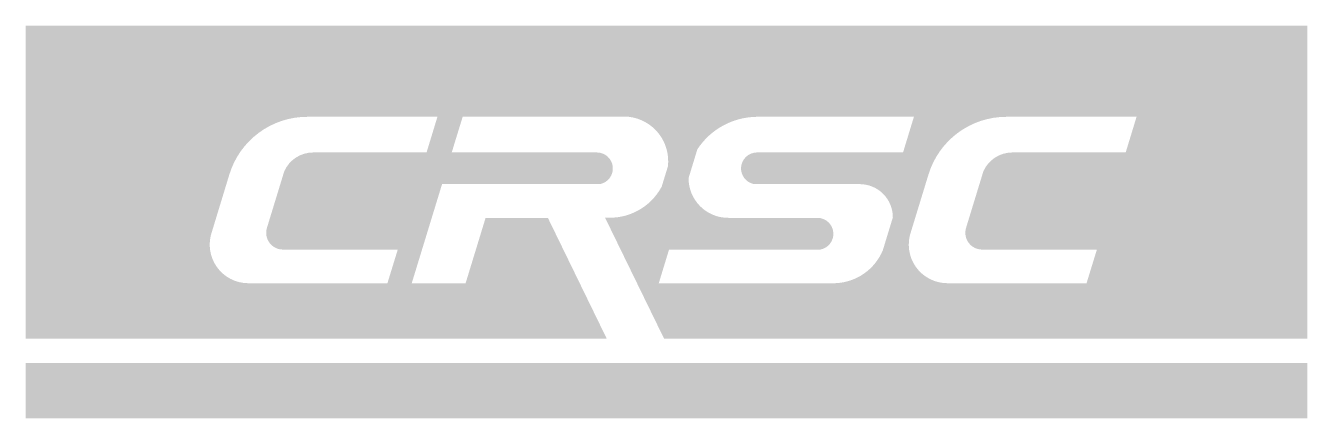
# Model space of a CAD drawing. Extents: x 0 to 16.6, y 0 to 5.1.
import ezdxf

# ---------------------------------------------------------------- set-up
doc = ezdxf.new("R2010")
doc.units = 0
doc.header["$MEASUREMENT"] = 0
doc.layers.get('0').update_dxf_attribs({"linetype": 'CONTINUOUS'})

msp = doc.modelspace()

# ---------------------------------------------------------------- hatches: boundary and pattern name
h = msp.add_hatch(color=154)
h.paths.add_polyline_path([(16.608, 5.088), (0, 5.088), (0, 1.032), (7.53, 1.032), (6.767, 2.598), (5.96, 2.598), (5.701, 1.751), (5.003, 1.751), (5.396, 3.035), (7.441, 3.035, 0.904289), (7.405, 3.445), (5.521, 3.445), (5.663, 3.907), (7.818, 3.907, -0.414506), (8.322, 3.264), (8.242, 3.003, -0.299631), (7.507, 2.602), (8.273, 1.032), (16.608, 1.032)])
h.paths.add_polyline_path([(11.51, 3.907), (11.369, 3.445), (9.474, 3.445, 0.904289), (9.438, 3.035), (10.804, 3.035, -0.417043), (11.237, 2.604), (11.107, 2.178, -0.295181), (10.485, 1.751), (8.204, 1.751), (8.337, 2.187), (10.298, 2.187, 0.904289), (10.262, 2.598), (9.107, 2.598, -0.417755), (8.59, 3.113), (8.704, 3.486, -0.249354), (9.471, 3.907)], flags=16)
h.paths.add_polyline_path([(12.713, 3.907), (14.395, 3.907), (14.254, 3.445), (12.784, 3.445, 0.296874), (12.41, 3.201), (12.185, 2.466, 0.496), (12.39, 2.187), (13.881, 2.187), (13.747, 1.751), (11.944, 1.751, -0.518187), (11.472, 2.419), (11.697, 3.154, -0.332708)], flags=16)
h.paths.add_polyline_path([(5.336, 3.907), (5.195, 3.445), (3.725, 3.445, 0.296874), (3.351, 3.201), (3.126, 2.466, 0.496), (3.331, 2.187), (4.822, 2.187), (4.688, 1.751), (2.885, 1.751, -0.518187), (2.414, 2.419), (2.638, 3.154, -0.332708), (3.654, 3.907)], flags=16)
msp.add_hatch(color=133).paths.add_polyline_path([(16.608, 0.719), (0, 0.719), (0, 0), (16.608, 0)])

doc.saveas('drawing.dxf')
